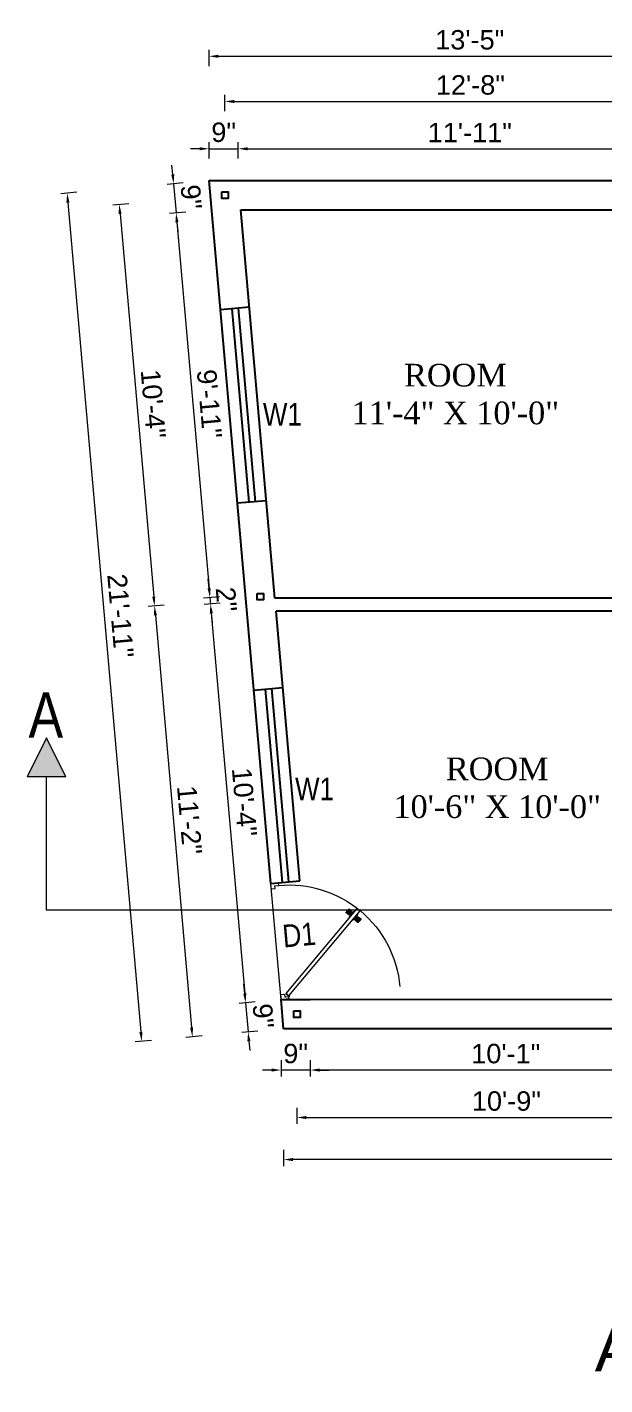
# Model space of a CAD drawing. Header units: inches. Extents: x 392906 to 410488, y -52747 to -40742.
# Drawn here: x 397667.4 to 397845.9, y -49480.3 to -49061 of the extents above; entities that cross this region are included whole.
import ezdxf

# ---------------------------------------------------------------- set-up
doc = ezdxf.new("R2010")
doc.units = ezdxf.units.IN
doc.header["$LTSCALE"] = 2
doc.header["$MEASUREMENT"] = 0
doc.header["$PDMODE"] = 34
doc.layers.get('0').update_dxf_attribs({"linetype": 'CONTINUOUS'})
doc.layers.get('DEFPOINTS').update_dxf_attribs({"color": 141, "linetype": 'CONTINUOUS'})
for name, color, linetype, lineweight in [('DOOR & WIN', 1, 'CONTINUOUS', 25), ('PUERTAS', 7, 'CONTINUOUS', 9), ('steps', 253, 'CONTINUOUS', 20)]:
    doc.layers.add(name, color=color, linetype=linetype, lineweight=lineweight)
doc.styles.add('Lettring Text', font='arial.ttf')
doc.styles.get("Standard").update_dxf_attribs({"font": 'ARIALN.TTF'})
doc.dimstyles.new('Copy of Standard', dxfattribs={"dimtxt": 6, "dimasz": 2.875, "dimexe": 2, "dimexo": 4, "dimgap": 2, "dimtad": 1, "dimdec": 0, "dimrnd": 1, "dimzin": 0, "dimdsep": 46, "dimlunit": 4, "dimtxsty": 'Lettring Text', "dimcen": 0.1, "dimclrd": 7, "dimclre": 7, "dimclrt": 7, "dimazin": 0, "dimtfac": 0.645, "dimtdec": 0, "dimtmove": 1, "dimatfit": 0, "dimfxl": 3, "dimfxlon": 1, "dimtfillclr": 256, "dimtolj": 1, "dimtzin": 0, "dimlwd": -1, "dimlwe": -1, "dimarcsym": 2})

# ---------------------------------------------------------------- blocks, each defined once
blk = doc.blocks.new('3ft')
at = {"layer": 'PUERTAS', "color": 6}
for p, q in [((1.01, 2.52), (25.23, 26.74)), ((26.05, 25.92), (1.77, 1.64)), ((26.05, 25.92), (25.23, 26.74)), ((0, 2.4), (0, 0)), ((0.72, 2.4), (0, 2.4)), ((1.6, 0), (0, 0)), ((0.72, 1.52), (0.72, 2.44)), ((0.8, 1.52), (0.72, 1.52)), ((0.8, 1.52), (0.8, 2.41)), ((0.8, 1.2), (0.8, 1.52)), ((1.6, 1.2), (0.8, 1.2)), ((1.57, 1.84), (0.94, 2.47)), ((1.63, 1.89), (0.97, 2.55)), ((1.63, 1.89), (1.57, 1.84)), ((1.77, 1.64), (1.57, 1.84)), ((1.6, 0), (1.6, 1.2)), ((34.4, 0), (34.4, 1.2)), ((34.4, 1.2), (35.2, 1.2)), ((34.4, 0), (36, 0)), ((35.2, 1.2), (35.2, 2.4)), ((35.2, 2.4), (36, 2.4)), ((36, 0), (36, 2.4))]:
    blk.add_line(p, q, dxfattribs=at)
at = {"layer": 'PUERTAS', "color": 8}
for p, q in [((22.57, 24.94), (21.65, 25.68)), ((22.63, 24.99), (21.69, 25.75)), ((22.74, 25.1), (21.84, 25.9)), ((22.13, 26.28), (21.98, 26.13)), ((22.88, 25.24), (22.01, 26.06)), ((22.13, 26.28), (22.27, 26.42)), ((22.29, 26.41), (22.27, 26.42)), ((23.16, 25.52), (22.34, 26.39)), ((23.3, 25.66), (22.5, 26.56)), ((23.41, 25.77), (22.65, 26.71)), ((23.46, 25.83), (22.72, 26.75)), ((23.11, 25.12), (22.99, 25.23)), ((23.28, 25.3), (23.17, 25.41)), ((23.36, 25.37), (23.25, 25.49)), ((23.41, 25.43), (23.3, 25.54)), ((23.44, 25.45), (23.33, 25.56)), ((23.64, 25.27), (23.41, 25.22)), ((23.87, 25.49), (23.49, 25.3)), ((24.08, 25.71), (23.57, 25.38)), ((22.69, 24.32), (23.02, 24.83)), ((22.95, 24.96), (22.84, 25.07)), ((22.98, 24.99), (22.86, 25.1)), ((23.03, 25.04), (22.91, 25.15)), ((22.91, 24.53), (23.1, 24.91)), ((23.13, 24.76), (23.18, 24.99)), ((23.31, 24.94), (23.28, 25.08)), ((23.46, 25.09), (23.32, 25.13)), ((23.63, 23.38), (24.14, 23.72)), ((23.84, 23.6), (24.22, 23.79)), ((24.07, 23.82), (24.3, 23.88)), ((24.25, 24), (24.39, 23.97)), ((24.25, 23.26), (24.99, 22.34)), ((24.27, 23.64), (24.38, 23.53)), ((24.3, 23.67), (24.41, 23.56)), ((24.3, 23.32), (25.06, 22.38)), ((24.35, 23.72), (24.46, 23.61)), ((24.4, 24.15), (24.43, 24.01)), ((24.41, 23.43), (25.2, 22.53)), ((24.43, 23.8), (24.54, 23.69)), ((24.58, 24.33), (24.52, 24.1)), ((24.55, 23.57), (25.37, 22.7)), ((24.6, 23.97), (24.72, 23.86)), ((24.8, 24.56), (24.61, 24.18)), ((25.02, 24.77), (24.68, 24.26)), ((24.68, 24.05), (24.79, 23.94)), ((24.73, 24.1), (24.85, 23.99)), ((24.76, 24.13), (24.87, 24.02)), ((24.83, 23.85), (25.7, 23.03)), ((24.97, 23.99), (25.87, 23.2)), ((25.08, 24.1), (26.02, 23.34)), ((25.14, 24.15), (26.06, 23.41)), ((25.58, 22.82), (25.43, 22.67)), ((25.58, 22.82), (25.73, 22.97)), ((25.72, 22.98), (25.73, 22.97)), ((0, 0), (36, 0))]:
    blk.add_line(p, q, dxfattribs=at)
at = {"layer": 'PUERTAS', "color": 1}
for p, q in [((21.67, 25.73), (22.17, 26.23)), ((22.49, 24.95), (21.67, 25.61)), ((21.7, 25.82), (22.14, 26.26)), ((21.73, 25.79), (21.7, 25.82)), ((22.58, 26.7), (22.14, 26.26)), ((22.67, 26.73), (22.17, 26.23)), ((22.61, 26.67), (22.58, 26.7)), ((22.6, 24.96), (23.02, 25.38)), ((23.45, 25.91), (22.79, 26.73)), ((22.82, 25.06), (23.08, 25.32)), ((22.93, 24.94), (23.19, 25.21)), ((23.44, 25.81), (23.02, 25.38)), ((23.34, 25.58), (23.08, 25.32)), ((23.46, 25.47), (23.19, 25.21)), ((23.33, 25.7), (23.34, 25.69)), ((23.45, 25.46), (23.33, 25.57)), ((23.57, 25.47), (23.57, 25.47)), ((24.15, 25.79), (23.68, 25.48)), ((23.68, 25.48), (23.68, 25.48)), ((24.27, 25.78), (24.26, 25.79)), ((22.61, 24.25), (22.92, 24.72)), ((22.62, 24.13), (22.61, 24.14)), ((22.7, 25.07), (22.71, 25.06)), ((22.94, 24.95), (22.83, 25.07)), ((22.92, 24.72), (22.92, 24.72)), ((22.93, 24.84), (22.93, 24.83)), ((23.44, 23.31), (23.45, 23.3)), ((23.56, 23.3), (24.03, 23.61)), ((24.03, 23.61), (24.03, 23.62)), ((24.14, 23.62), (24.14, 23.62)), ((24.25, 23.62), (24.51, 23.89)), ((24.26, 23.29), (24.69, 23.71)), ((24.26, 23.63), (24.37, 23.52)), ((24.26, 23.18), (24.92, 22.37)), ((24.37, 23.52), (24.63, 23.77)), ((24.37, 23.4), (24.37, 23.4)), ((24.78, 24.15), (24.51, 23.89)), ((24.89, 24.03), (24.63, 23.77)), ((25.11, 24.14), (24.69, 23.71)), ((24.77, 24.14), (24.88, 24.03)), ((24.79, 24.38), (24.78, 24.37)), ((24.78, 24.26), (24.78, 24.26)), ((25.1, 24.84), (24.79, 24.38)), ((25, 24.03), (25, 24.03)), ((25.04, 22.36), (25.54, 22.86)), ((25.09, 24.96), (25.1, 24.95)), ((25.1, 22.42), (25.13, 22.39)), ((25.13, 22.39), (25.57, 22.83)), ((25.22, 24.14), (26.03, 23.48)), ((26.04, 23.37), (25.54, 22.86)), ((26.01, 23.27), (25.57, 22.83)), ((25.98, 23.3), (26.01, 23.27))]:
    blk.add_line(p, q, dxfattribs=at)
at = {"layer": 'PUERTAS', "color": 2}
for p, q in [((21.99, 26.11), (21.98, 26.13)), ((25.42, 22.68), (25.43, 22.67))]:
    blk.add_line(p, q, dxfattribs=at)
at = {"layer": 'PUERTAS', "color": 6}
for radius in [0.155, 0.0752]:
    blk.add_circle((0.82, 2.56), radius, dxfattribs=at)
blk.add_arc((0.82, 2.56), 34.38, 359.7285, 90.0333, dxfattribs=at)
at = {"layer": 'PUERTAS', "color": 1}
for centre, start, end in [((22.73, 26.68), 38.9236, 135), ((23.28, 25.63), 315, 45), ((23.39, 25.86), 315, 38.9236), ((23.51, 25.41), 50.2572, 135), ((23.62, 25.53), 230.2572, 315), ((24.2, 25.73), 45, 135), ((22.54, 25.01), 231.0764, 315), ((22.67, 24.2), 135, 225), ((22.77, 25.12), 225, 315), ((22.99, 24.89), 135, 219.7428), ((22.87, 24.78), 315, 39.7428), ((23.51, 23.36), 225, 315), ((24.09, 23.56), 50.2572, 135), ((24.2, 23.68), 230.2572, 315), ((24.32, 23.23), 135, 218.9236), ((24.42, 23.46), 135, 225), ((24.84, 24.31), 135, 219.7428), ((24.72, 24.21), 315, 39.7428), ((24.94, 23.98), 45, 135), ((24.98, 22.42), 218.9236, 315), ((25.04, 24.89), 315, 45), ((25.17, 24.08), 51.0764, 135), ((25.98, 23.42), 315, 51.0764)]:
    blk.add_arc(centre, 0.08, start, end, dxfattribs=at)
blk = doc.blocks.new('*U199')
at = {"color": 3, "xscale": -1}
blk.add_blockref('3ft', (42, 0), dxfattribs=at)
blk = doc.blocks.new('*D549')
at = {"layer": 'DEFPOINTS', "color": 0, "ltscale": 0.5, "transparency": 16777216}
for p in [(397754.92, -49361.36), (397875.71, -49361.4), (397754.91, -49383.1)]:
    blk.add_point(p, dxfattribs=at)
at = {"layer": 'steps', "color": 7, "ltscale": 0.5, "transparency": 16777216}
for p, q in [((397754.92, -49380.1), (397754.91, -49385.1)), ((397875.71, -49380.13), (397875.71, -49385.13)), ((397872.83, -49383.13), (397757.79, -49383.11))]:
    blk.add_line(p, q, dxfattribs=at)
for points in [[(397757.79, -49382.63), (397757.79, -49383.58), (397754.91, -49383.1)], [(397872.83, -49382.65), (397872.83, -49383.61), (397875.71, -49383.13)]]:
    blk.add_solid(points, dxfattribs=at)
at = {"layer": 'steps', "color": 7, "ltscale": 0.5, "transparency": 16777216, "insert": (397815.31, -49378.06), "char_height": 6, "attachment_point": 5, "rotation": 359.9867, "style": 'Lettring Text'}
blk.add_mtext('\\A1;10\'-1"', dxfattribs=at)
blk = doc.blocks.new('*D550')
at = {"layer": 'DEFPOINTS', "color": 0, "ltscale": 0.5, "transparency": 16777216}
for p in [(397745.88, -49361.36), (397754.92, -49361.36), (397745.88, -49383.1)]:
    blk.add_point(p, dxfattribs=at)
at = {"layer": 'steps', "color": 7, "ltscale": 0.5, "transparency": 16777216}
for p, q in [((397745.88, -49380.1), (397745.88, -49385.1)), ((397754.92, -49380.1), (397754.91, -49385.1)), ((397743, -49383.1), (397740.13, -49383.1)), ((397754.91, -49383.1), (397745.88, -49383.1)), ((397757.79, -49383.11), (397760.66, -49383.11))]:
    blk.add_line(p, q, dxfattribs=at)
for points in [[(397743, -49382.62), (397743, -49383.58), (397745.88, -49383.1)], [(397757.79, -49382.63), (397757.79, -49383.58), (397754.91, -49383.1)]]:
    blk.add_solid(points, dxfattribs=at)
at = {"layer": 'steps', "color": 7, "ltscale": 0.5, "transparency": 16777216, "insert": (397750.4, -49378.04), "char_height": 6, "attachment_point": 5, "rotation": 359.9867, "style": 'Lettring Text'}
blk.add_mtext('\\A1;9"', dxfattribs=at)
blk = doc.blocks.new('*D551')
at = {"layer": 'DEFPOINTS', "color": 0, "ltscale": 0.5, "transparency": 16777216}
for p in [(397750.8, -49365.86), (397880.21, -49365.89), (397880.2, -49397.79)]:
    blk.add_point(p, dxfattribs=at)
at = {"layer": 'steps', "color": 7, "ltscale": 0.5, "transparency": 16777216}
for p, q in [((397750.79, -49394.76), (397750.79, -49399.76)), ((397880.2, -49394.79), (397880.2, -49399.79)), ((397753.67, -49397.76), (397877.33, -49397.79))]:
    blk.add_line(p, q, dxfattribs=at)
for points in [[(397753.67, -49397.28), (397753.67, -49398.24), (397750.79, -49397.76)], [(397877.33, -49397.31), (397877.33, -49398.27), (397880.2, -49397.79)]]:
    blk.add_solid(points, dxfattribs=at)
at = {"layer": 'steps', "color": 7, "ltscale": 0.5, "transparency": 16777216, "insert": (397815.5, -49392.71), "char_height": 6, "attachment_point": 5, "rotation": 359.9867, "style": 'Lettring Text'}
blk.add_mtext('\\A1;10\'-9"', dxfattribs=at)
blk = doc.blocks.new('*D554')
at = {"layer": 'DEFPOINTS', "color": 0, "ltscale": 0.5, "transparency": 16777216}
for p in [(397746.68, -49370.36), (398106.21, -49370.45), (397746.67, -49410.75)]:
    blk.add_point(p, dxfattribs=at)
at = {"layer": 'steps', "color": 7, "ltscale": 0.5, "transparency": 16777216}
for p, q in [((397746.67, -49407.75), (397746.67, -49412.75)), ((398106.2, -49407.83), (398106.2, -49412.83)), ((398103.33, -49410.83), (397749.54, -49410.75))]:
    blk.add_line(p, q, dxfattribs=at)
for points in [[(397749.54, -49410.27), (397749.54, -49411.23), (397746.67, -49410.75)], [(398103.33, -49410.35), (398103.33, -49411.31), (398106.2, -49410.83)]]:
    blk.add_solid(points, dxfattribs=at)
at = {"layer": 'steps', "color": 7, "ltscale": 0.5, "transparency": 16777216, "insert": (397926.44, -49405.73), "char_height": 6, "attachment_point": 5, "rotation": 359.9867, "style": 'Lettring Text'}
blk.add_mtext("\\A1;30'", dxfattribs=at)
blk = doc.blocks.new('*D555')
at = {"layer": 'DEFPOINTS', "color": 0, "ltscale": 0.5, "transparency": 16777216}
for p in [(397732.68, -49098.57), (397723.64, -49108.42), (397732.68, -49108.42)]:
    blk.add_point(p, dxfattribs=at)
at = {"layer": 'steps', "color": 7, "ltscale": 0.5, "transparency": 16777216}
for p, q in [((397723.64, -49101.57), (397723.64, -49096.57)), ((397732.68, -49101.57), (397732.68, -49096.57)), ((397720.77, -49098.57), (397717.89, -49098.57)), ((397723.64, -49098.57), (397732.68, -49098.57)), ((397735.55, -49098.57), (397738.43, -49098.57))]:
    blk.add_line(p, q, dxfattribs=at)
for points in [[(397720.77, -49098.09), (397720.77, -49099.05), (397723.64, -49098.57)], [(397735.55, -49098.09), (397735.55, -49099.05), (397732.68, -49098.57)]]:
    blk.add_solid(points, dxfattribs=at)
at = {"layer": 'steps', "color": 7, "ltscale": 0.5, "transparency": 16777216, "insert": (397728.16, -49093.51), "char_height": 6, "attachment_point": 5, "style": 'Lettring Text'}
blk.add_mtext('\\A1;9"', dxfattribs=at)
blk = doc.blocks.new('*D556')
at = {"layer": 'DEFPOINTS', "color": 0, "ltscale": 0.5, "transparency": 16777216}
for p in [(397875.71, -49098.57), (397732.68, -49108.42), (397875.71, -49117.42)]:
    blk.add_point(p, dxfattribs=at)
at = {"layer": 'steps', "color": 7, "ltscale": 0.5, "transparency": 16777216}
for p, q in [((397732.68, -49101.57), (397732.68, -49096.57)), ((397875.71, -49101.57), (397875.71, -49096.57)), ((397735.55, -49098.57), (397872.84, -49098.57))]:
    blk.add_line(p, q, dxfattribs=at)
for points in [[(397735.55, -49098.09), (397735.55, -49099.05), (397732.68, -49098.57)], [(397872.84, -49098.09), (397872.84, -49099.05), (397875.71, -49098.57)]]:
    blk.add_solid(points, dxfattribs=at)
at = {"layer": 'steps', "color": 7, "ltscale": 0.5, "transparency": 16777216, "insert": (397804.19, -49093.56), "char_height": 6, "attachment_point": 5, "style": 'Lettring Text'}
blk.add_mtext('\\A1;11\'-11"', dxfattribs=at)
blk = doc.blocks.new('*D562')
at = {"layer": 'DEFPOINTS', "color": 0, "ltscale": 0.5, "transparency": 16777216}
for p in [(397880.21, -49083.96), (397728.55, -49112.92), (397880.21, -49112.92)]:
    blk.add_point(p, dxfattribs=at)
at = {"layer": 'steps', "color": 7, "ltscale": 0.5, "transparency": 16777216}
for p, q in [((397728.55, -49086.96), (397728.55, -49081.96)), ((397731.43, -49083.96), (397877.34, -49083.96)), ((397880.21, -49086.96), (397880.21, -49081.96))]:
    blk.add_line(p, q, dxfattribs=at)
for points in [[(397731.43, -49083.48), (397731.43, -49084.44), (397728.55, -49083.96)], [(397877.34, -49083.48), (397877.34, -49084.44), (397880.21, -49083.96)]]:
    blk.add_solid(points, dxfattribs=at)
at = {"layer": 'steps', "color": 7, "ltscale": 0.5, "transparency": 16777216, "insert": (397804.38, -49078.89), "char_height": 6, "attachment_point": 5, "style": 'Lettring Text'}
blk.add_mtext('\\A1;12\'-8"', dxfattribs=at)
blk = doc.blocks.new('*D565')
at = {"layer": 'DEFPOINTS', "color": 0, "ltscale": 0.5, "transparency": 16777216}
for p in [(397884.71, -49070.01), (397723.64, -49108.42), (397884.71, -49108.42)]:
    blk.add_point(p, dxfattribs=at)
at = {"layer": 'steps', "color": 7, "ltscale": 0.5, "transparency": 16777216}
for p, q in [((397723.64, -49073.01), (397723.64, -49068.01)), ((397884.71, -49073.01), (397884.71, -49068.01)), ((397726.52, -49070.01), (397881.84, -49070.01))]:
    blk.add_line(p, q, dxfattribs=at)
for points in [[(397726.52, -49069.53), (397726.52, -49070.49), (397723.64, -49070.01)], [(397881.84, -49069.53), (397881.84, -49070.49), (397884.71, -49070.01)]]:
    blk.add_solid(points, dxfattribs=at)
at = {"layer": 'steps', "color": 7, "ltscale": 0.5, "transparency": 16777216, "insert": (397804.18, -49064.95), "char_height": 6, "attachment_point": 5, "style": 'Lettring Text'}
blk.add_mtext('\\A1;13\'-5"', dxfattribs=at)
blk = doc.blocks.new('*D567')
at = {"layer": 'DEFPOINTS', "color": 0, "ltscale": 0.5, "transparency": 16777216}
for p in [(397723.64, -49108.42), (397713.47, -49118.39), (397724.43, -49117.42)]:
    blk.add_point(p, dxfattribs=at)
at = {"layer": 'steps', "color": 7, "ltscale": 0.5, "transparency": 16777216}
for p, q in [((397712.42, -49106.53), (397712.17, -49103.66)), ((397715.66, -49109.13), (397710.68, -49109.56)), ((397712.68, -49109.39), (397713.47, -49118.39)), ((397716.46, -49118.13), (397711.47, -49118.56)), ((397713.72, -49121.25), (397713.97, -49124.12))]:
    blk.add_line(p, q, dxfattribs=at)
for points in [[(397712.9, -49106.48), (397711.95, -49106.57), (397712.68, -49109.39)], [(397714.2, -49121.21), (397713.24, -49121.29), (397713.47, -49118.39)]]:
    blk.add_solid(points, dxfattribs=at)
at = {"layer": 'steps', "color": 7, "ltscale": 0.5, "transparency": 16777216, "insert": (397718.11, -49113.45), "char_height": 6, "attachment_point": 5, "rotation": 275.0256, "style": 'Lettring Text'}
blk.add_mtext('\\A1;9"', dxfattribs=at)
blk = doc.blocks.new('*D568')
at = {"layer": 'DEFPOINTS', "color": 0, "ltscale": 0.5, "transparency": 16777216}
for p in [(397724.43, -49117.42), (397738.46, -49235.91), (397723.91, -49237.19)]:
    blk.add_point(p, dxfattribs=at)
at = {"layer": 'steps', "color": 7, "ltscale": 0.5, "transparency": 16777216}
for p, q in [((397716.46, -49118.13), (397711.47, -49118.56)), ((397713.72, -49121.25), (397723.66, -49234.33)), ((397726.9, -49236.93), (397721.92, -49237.37))]:
    blk.add_line(p, q, dxfattribs=at)
for points in [[(397714.2, -49121.21), (397713.24, -49121.29), (397713.47, -49118.39)], [(397724.14, -49234.29), (397723.18, -49234.37), (397723.91, -49237.19)]]:
    blk.add_solid(points, dxfattribs=at)
at = {"layer": 'steps', "color": 7, "ltscale": 0.5, "transparency": 16777216, "insert": (397723.73, -49177.35), "char_height": 6, "attachment_point": 5, "rotation": 275.0256, "style": 'Lettring Text'}
blk.add_mtext('\\A1;9\'-11"', dxfattribs=at)
blk = doc.blocks.new('*D569')
at = {"layer": 'DEFPOINTS', "color": 0, "ltscale": 0.5, "transparency": 16777216}
for p in [(397738.46, -49235.91), (397724.09, -49239.18), (397738.46, -49237.91)]:
    blk.add_point(p, dxfattribs=at)
at = {"layer": 'steps', "color": 7, "ltscale": 0.5, "transparency": 16777216}
for p, q in [((397723.66, -49234.33), (397723.41, -49231.46)), ((397726.9, -49236.93), (397721.92, -49237.37)), ((397727.08, -49238.91), (397722.1, -49239.35)), ((397723.91, -49237.19), (397724.09, -49239.18)), ((397724.34, -49242.04), (397724.59, -49244.91))]:
    blk.add_line(p, q, dxfattribs=at)
for points in [[(397724.14, -49234.29), (397723.18, -49234.37), (397723.91, -49237.19)], [(397724.82, -49242), (397723.86, -49242.08), (397724.09, -49239.18)]]:
    blk.add_solid(points, dxfattribs=at)
at = {"layer": 'steps', "color": 7, "ltscale": 0.5, "transparency": 16777216, "insert": (397728.99, -49237.75), "char_height": 6, "attachment_point": 5, "rotation": 275.0256, "style": 'Lettring Text'}
blk.add_mtext('\\A1;2"', dxfattribs=at)
blk = doc.blocks.new('*D570')
at = {"layer": 'DEFPOINTS', "color": 0, "ltscale": 0.5, "transparency": 16777216}
for p in [(397738.46, -49237.91), (397745.88, -49361.36), (397734.92, -49362.33)]:
    blk.add_point(p, dxfattribs=at)
at = {"layer": 'steps', "color": 7, "ltscale": 0.5, "transparency": 16777216}
for p, q in [((397727.08, -49238.91), (397722.1, -49239.35)), ((397724.34, -49242.04), (397734.67, -49359.46)), ((397737.91, -49362.07), (397732.93, -49362.5))]:
    blk.add_line(p, q, dxfattribs=at)
for points in [[(397724.82, -49242), (397723.86, -49242.08), (397724.09, -49239.18)], [(397735.14, -49359.42), (397734.19, -49359.51), (397734.92, -49362.33)]]:
    blk.add_solid(points, dxfattribs=at)
at = {"layer": 'steps', "color": 7, "ltscale": 0.5, "transparency": 16777216, "insert": (397734.55, -49300.31), "char_height": 6, "attachment_point": 5, "rotation": 275.0256, "style": 'Lettring Text'}
blk.add_mtext('\\A1;10\'-4"', dxfattribs=at)
blk = doc.blocks.new('*D571')
at = {"layer": 'DEFPOINTS', "color": 0, "ltscale": 0.5, "transparency": 16777216}
for p in [(397745.88, -49361.36), (397735.71, -49371.33), (397746.68, -49370.36)]:
    blk.add_point(p, dxfattribs=at)
at = {"layer": 'steps', "color": 7, "ltscale": 0.5, "transparency": 16777216}
for p, q in [((397734.67, -49359.46), (397734.41, -49356.6)), ((397737.91, -49362.07), (397732.93, -49362.5)), ((397734.92, -49362.33), (397735.71, -49371.33)), ((397738.7, -49371.06), (397733.72, -49371.5)), ((397735.96, -49374.19), (397736.21, -49377.05))]:
    blk.add_line(p, q, dxfattribs=at)
for points in [[(397735.14, -49359.42), (397734.19, -49359.51), (397734.92, -49362.33)], [(397736.44, -49374.15), (397735.48, -49374.23), (397735.71, -49371.33)]]:
    blk.add_solid(points, dxfattribs=at)
at = {"layer": 'steps', "color": 7, "ltscale": 0.5, "transparency": 16777216, "insert": (397740.36, -49366.38), "char_height": 6, "attachment_point": 5, "rotation": 275.0256, "style": 'Lettring Text'}
blk.add_mtext('\\A1;9"', dxfattribs=at)
blk = doc.blocks.new('*D572')
at = {"layer": 'DEFPOINTS', "color": 0, "ltscale": 0.5, "transparency": 16777216}
for p in [(397728.55, -49112.92), (397706.8, -49239.79), (397739.46, -49236.91)]:
    blk.add_point(p, dxfattribs=at)
at = {"layer": 'steps', "color": 7, "ltscale": 0.5, "transparency": 16777216}
for p, q in [((397698.88, -49115.53), (397693.9, -49115.97)), ((397696.15, -49118.66), (397706.55, -49236.92)), ((397709.79, -49239.52), (397704.81, -49239.96))]:
    blk.add_line(p, q, dxfattribs=at)
for points in [[(397696.62, -49118.62), (397695.67, -49118.7), (397695.9, -49115.8)], [(397707.02, -49236.88), (397706.07, -49236.96), (397706.8, -49239.79)]]:
    blk.add_solid(points, dxfattribs=at)
at = {"layer": 'steps', "color": 7, "ltscale": 0.5, "transparency": 16777216, "insert": (397706.39, -49177.35), "char_height": 6, "attachment_point": 5, "rotation": 275.0256, "style": 'Lettring Text'}
blk.add_mtext('\\A1;10\'-4"', dxfattribs=at)
blk = doc.blocks.new('*D573')
at = {"layer": 'DEFPOINTS', "color": 0, "ltscale": 0.5, "transparency": 16777216}
for p in [(397739.46, -49236.91), (397718.5, -49372.84), (397746.68, -49370.36)]:
    blk.add_point(p, dxfattribs=at)
at = {"layer": 'steps', "color": 7, "ltscale": 0.5, "transparency": 16777216}
for p, q in [((397709.79, -49239.52), (397704.81, -49239.96)), ((397707.05, -49242.65), (397718.25, -49369.98)), ((397721.49, -49372.58), (397716.51, -49373.02))]:
    blk.add_line(p, q, dxfattribs=at)
for points in [[(397707.53, -49242.61), (397706.57, -49242.69), (397706.8, -49239.79)], [(397718.72, -49369.93), (397717.77, -49370.02), (397718.5, -49372.84)]]:
    blk.add_solid(points, dxfattribs=at)
at = {"layer": 'steps', "color": 7, "ltscale": 0.5, "transparency": 16777216, "insert": (397717.64, -49305.87), "char_height": 6, "attachment_point": 5, "rotation": 275.0256, "style": 'Lettring Text'}
blk.add_mtext('\\A1;11\'-2"', dxfattribs=at)
blk = doc.blocks.new('*D574')
at = {"layer": 'DEFPOINTS', "color": 0, "ltscale": 0.5, "transparency": 16777216}
for p in [(397723.64, -49108.42), (397702.83, -49374.22), (397746.68, -49370.36)]:
    blk.add_point(p, dxfattribs=at)
at = {"layer": 'steps', "color": 7, "ltscale": 0.5, "transparency": 16777216}
for p, q in [((397682.79, -49112.02), (397677.81, -49112.46)), ((397680.05, -49115.14), (397702.58, -49371.35)), ((397705.82, -49373.95), (397700.84, -49374.39))]:
    blk.add_line(p, q, dxfattribs=at)
for points in [[(397680.53, -49115.1), (397679.57, -49115.19), (397679.8, -49112.28)], [(397703.06, -49371.31), (397702.1, -49371.4), (397702.83, -49374.22)]]:
    blk.add_solid(points, dxfattribs=at)
at = {"layer": 'steps', "color": 7, "ltscale": 0.5, "transparency": 16777216, "insert": (397696.31, -49242.81), "char_height": 6, "attachment_point": 5, "rotation": 275.0256, "style": 'Lettring Text'}
blk.add_mtext('\\A1;21\'-11"', dxfattribs=at)

msp = doc.modelspace()

# ---------------------------------------------------------------- hatches: boundary and pattern name
at = {"linetype": 'ByBlock', "lineweight": 5}
msp.add_hatch(color=7, dxfattribs=at).paths.add_polyline_path([(397673.44, -49280.54), (397679.44, -49292.54), (397667.44, -49292.54)])

# ---------------------------------------------------------------- linework, layer by layer
at = {"ltscale": 0.5}
for p, q in [((397723.64, -49108.42), (397884.71, -49108.42)), ((397742.73, -49325.5), (397723.64, -49108.42)), ((397744.01, -49237.36), (397733.47, -49117.42)), ((397733.47, -49117.42), (397875.71, -49117.42)), ((397736.11, -49147.51), (397727.15, -49148.3)), ((397730.63, -49147.99), (397735.89, -49207.76)), ((397732.63, -49147.82), (397737.88, -49207.58)), ((397741.37, -49207.28), (397732.4, -49208.07)), ((397875.71, -49237.4), (397744.01, -49237.36)), ((397884.71, -49241.4), (397744.37, -49241.36)), ((397751.7, -49324.71), (397744.37, -49241.36)), ((397737.48, -49265.73), (397746.44, -49264.94)), ((397740.96, -49265.43), (397746.22, -49325.2)), ((397742.95, -49265.25), (397748.21, -49325.02)), ((397742.73, -49325.5), (397751.7, -49324.71)), ((397875.71, -49361.4), (397745.88, -49361.36)), ((397746.68, -49370.36), (397745.88, -49361.36)), ((397745.88, -49361.36), (397754.92, -49361.36)), ((398106.21, -49370.45), (397746.68, -49370.36))]:
    msp.add_line(p, q, dxfattribs=at)
at = {"color": 7, "linetype": 'ByBlock', "lineweight": 5}
for p, q in [((397673.44, -49280.54), (397667.44, -49292.54)), ((397679.44, -49292.54), (397673.44, -49280.54)), ((397679.44, -49292.54), (397667.44, -49292.54)), ((397673.44, -49333.71), (397673.44, -49292.54)), ((398167.76, -49333.71), (397673.44, -49333.71))]:
    msp.add_line(p, q, dxfattribs=at)
at = {"ltscale": 0.5}
for points in [[(397727.55, -49111.92), (397729.55, -49111.92), (397729.55, -49113.92), (397727.55, -49113.92)], [(397738.46, -49235.91), (397740.46, -49235.91), (397740.46, -49237.91), (397738.46, -49237.91)], [(397749.8, -49364.86), (397751.8, -49364.86), (397751.8, -49366.86), (397749.8, -49366.86)]]:
    msp.add_lwpolyline(points, close=True, dxfattribs=at)

# ---------------------------------------------------------------- block references
at = {"layer": 'DOOR & WIN', "rotation": 275.0252223931562}
msp.add_blockref('*U199', (397742.21, -49319.53), dxfattribs=at)

# ---------------------------------------------------------------- texts
at = {"color": 7, "linetype": 'ByBlock', "lineweight": 5, "char_height": 14}
for s, insert, width, attachment_point in [('A', (397678.56, -49266.44), 26.5803, 3), ('{\\fArial CE|b0|i0|c238|p34;Ground Floor Plan\\PArea: \\fArial CE|b0|i0|c0|p34;484.32\\fArial CE|b0|i0|c238|p34; Sq. Ft}', (397927.61, -49459.55), 235.547, 5)]:
    msp.add_mtext(s, dxfattribs=dict(at, insert=insert, width=width, attachment_point=attachment_point))
at = {"layer": 'steps', "color": 7, "ltscale": 0.3, "char_height": 7}
for s, insert, width, attachment_point in [('{\\fTimes New Roman|b0|i0|c0|p18;ROOM\\P11\'-4" X 10\'-0"}', (397799.75, -49164.99), 67.6616, 2), ('W1', (397746.29, -49184.07), 18.6213, 8), ('{\\fTimes New Roman|b0|i0|c0|p18;ROOM\\P10\'-6" X 10\'-0"}', (397812.67, -49286.58), 67.6616, 2), ('W1', (397756.23, -49299.76), 18.6213, 8)]:
    msp.add_mtext(s, dxfattribs=dict(at, insert=insert, width=width, attachment_point=attachment_point))
at = {"layer": 'steps', "color": 7, "ltscale": 0.3, "insert": (397751.76, -49344.82), "char_height": 7, "attachment_point": 8, "rotation": 5.0252}
msp.add_mtext_dynamic_manual_height_columns('{\\W1;D1}', width=18.6213, gutter_width=40, heights=[0], dxfattribs=at)

# ---------------------------------------------------------------- dimensions: what is measured, and where the dimension line sits
at = {"layer": 'steps', "ltscale": 0.5}
for base, p1, p2, picture, middle in [((397884.71, -49070.01), (397723.64, -49108.42), (397884.71, -49108.42), '*D565', (397804.18, -49064.95)), ((397880.21, -49083.96), (397728.55, -49112.92), (397880.21, -49112.92), '*D562', (397804.38, -49078.89)), ((397875.71, -49098.57), (397732.68, -49108.42), (397875.71, -49117.42), '*D556', (397804.19, -49093.56))]:
    dim = msp.add_linear_dim(base=base, p1=p1, p2=p2, dimstyle='Copy of Standard', dxfattribs=at)
    dim.commit()
    dim.dimension.update_dxf_attribs({"geometry": picture, "text_midpoint": middle})
dim = msp.add_linear_dim(base=(397732.68, -49098.57), p1=(397723.64, -49108.42), p2=(397732.68, -49108.42), dimstyle='Copy of Standard', dxfattribs=at)
dim.commit()
dim.dimension.update_dxf_attribs({"geometry": '*D555', "text_midpoint": (397728.16, -49098.57), "dimtype": 160})
for base, p1, p2, angle, picture, middle, dimtype in [((397713.47, -49118.39), (397723.64, -49108.42), (397724.43, -49117.42), 275.0256, '*D567', (397713.07, -49113.89), 161), ((397724.09, -49239.18), (397738.46, -49235.91), (397738.46, -49237.91), 95.0256, '*D569', (397724, -49238.19), 160), ((397735.71, -49371.33), (397745.88, -49361.36), (397746.68, -49370.36), 95.0256, '*D571', (397735.31, -49366.83), 160), ((397745.88, -49383.1), (397754.92, -49361.36), (397745.88, -49361.36), 179.9867, '*D550', (397750.4, -49383.1), 160)]:
    dim = msp.add_linear_dim(base=base, p1=p1, p2=p2, angle=angle, dimstyle='Copy of Standard', dxfattribs=at)
    dim.commit()
    dim.dimension.update_dxf_attribs({"geometry": picture, "text_midpoint": middle, "dimtype": dimtype})
for p1, p2, distance, picture, middle in [((397723.64, -49108.42), (397746.68, -49370.36), -44.01, '*D574', (397696.31, -49242.81)), ((397728.55, -49112.92), (397739.46, -49236.91), -32.79, '*D572', (397706.39, -49177.35)), ((397750.8, -49365.86), (397880.21, -49365.89), -31.9, '*D551', (397815.5, -49392.71)), ((398106.21, -49370.45), (397746.68, -49370.36), 40.39, '*D554', (397926.44, -49405.73))]:
    dim = msp.add_aligned_dim(p1=p1, p2=p2, distance=distance, dimstyle='Copy of Standard', dxfattribs=at)
    dim.commit()
    dim.dimension.update_dxf_attribs({"geometry": picture, "text_midpoint": middle})
for base, p1, p2, angle, picture, middle in [((397723.91, -49237.19), (397724.43, -49117.42), (397738.46, -49235.91), 95.0256, '*D568', (397723.73, -49177.35)), ((397718.5, -49372.84), (397739.46, -49236.91), (397746.68, -49370.36), 95.0256, '*D573', (397717.64, -49305.87)), ((397734.92, -49362.33), (397738.46, -49237.91), (397745.88, -49361.36), 95.0256, '*D570', (397734.55, -49300.31)), ((397754.91, -49383.1), (397875.71, -49361.4), (397754.92, -49361.36), 179.9867, '*D549', (397815.31, -49378.06))]:
    dim = msp.add_linear_dim(base=base, p1=p1, p2=p2, angle=angle, dimstyle='Copy of Standard', dxfattribs=at)
    dim.commit()
    dim.dimension.update_dxf_attribs({"geometry": picture, "text_midpoint": middle})

doc.saveas('drawing.dxf')
